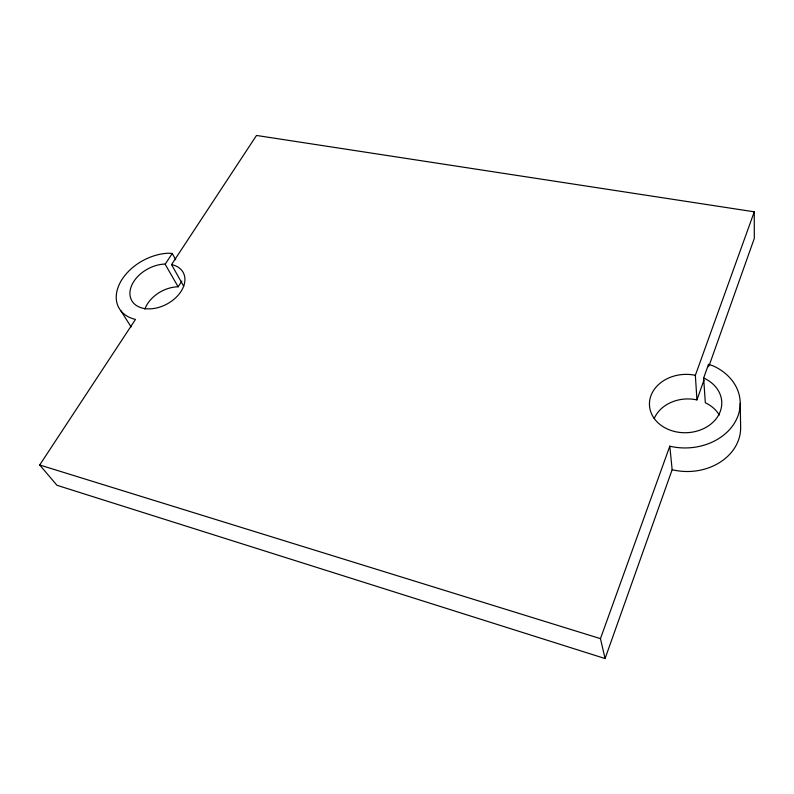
<?xml version="1.0" encoding="UTF-8"?>
<svg xmlns="http://www.w3.org/2000/svg" width="794" height="794" viewBox="0 0 794 794"><rect width="100%" height="100%" fill="white"/><g stroke="black" fill="none" stroke-linecap="round" stroke-linejoin="round"><path stroke-width="1.19" d="M175.702 259.717L172.258 253.485L168.804 253.207A43.968 30.023 -28.2 0 0 119.825 283.279A43.968 30.023 -28.2 0 0 135.456 319.436L39.7 464.986L56.96 485.293L605.078 658.544L672.151 469.701L669.808 446.188A54.29 43.779 -2.3 0 0 735.661 421.028A54.29 43.779 -2.3 0 0 713.091 365.855L708.506 364.367L703.643 378.033L705.31 402.737A35.224 28.792 -1.5 0 1 719.275 415.054M654.196 418.577A35.224 28.792 -1.5 0 1 696.943 399.908L703.96 380.157M709.32 365.051L754.3 238.438L754.27 211.819L256.502 135.456L171.544 264.591A29.309 20.009 -28.2 0 1 172.814 300.231A29.309 20.009 -28.2 0 1 130.246 296.638A29.309 20.009 -28.2 0 1 165.043 264.045L178.134 286.813L181.836 281.106M605.078 658.544L600.453 638.644L669.808 446.188M696.943 399.908L695.355 375.304L754.27 211.819M165.261 264.065L172.258 253.485M178.134 286.813L177.916 286.793A28.653 19.939 -28.5 0 0 144.865 309.184M39.7 464.986L600.453 638.644M703.643 378.033L703.941 378.133A36.187 29.18 -2.3 0 1 706.104 427.311A36.187 29.18 -2.3 0 1 649.929 408.841A36.187 29.18 -2.3 0 1 695.355 375.304M120.847 310.772L131.119 326.91M171.544 264.591L183.732 286.346M708.506 364.367L708.625 366.729M740.226 403.283L740.643 427.738A52.851 43.204 -1.4 0 1 672.151 469.701"/></g></svg>
